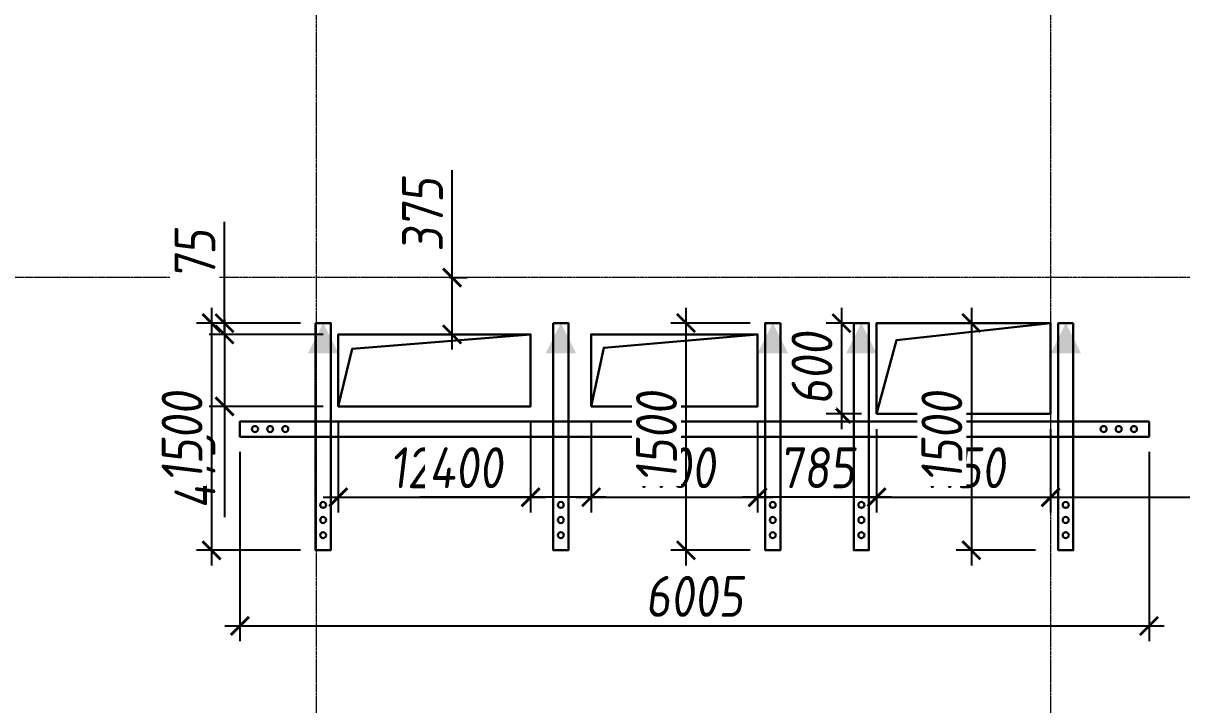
# Model space of a CAD drawing. Header units: millimetres. Extents: x -233751 to 529254, y -907864 to 285890.
# Drawn here: x 235759 to 243412, y 72345 to 76845 of the extents above; entities that cross this region are included whole.
import ezdxf

# ---------------------------------------------------------------- set-up
doc = ezdxf.new("R2010")
doc.units = ezdxf.units.MM
doc.linetypes.add('осевая', pattern=[2, 1.25, -0.25, 0.25, -0.25])
doc.layers.get('0').update_dxf_attribs({"lineweight": 30})
doc.layers.get('Defpoints').update_dxf_attribs({"lineweight": 0})
for name, color, linetype, lineweight in [('КР_Металл', 3, 'Continuous', 30), ('КР_Новые отверстия', 5, 'Continuous', 30), ('КР_Оси', 7, 'Continuous', 5), ('КР_Размеры отверстия', 7, 'Continuous', 5), ('КР_Размеры усиление', 1, 'Continuous', 5)]:
    doc.layers.add(name, color=color, linetype=linetype, lineweight=lineweight)
doc.styles.add('ISOCPEUR', font='isocpeur.ttf', dxfattribs={"width": 0.85, "oblique": 7})
doc.dimstyles.new('R_100', dxfattribs={"dimtxt": 270, "dimasz": 120, "dimexe": 100, "dimexo": 100, "dimgap": 60, "dimtad": 1, "dimdec": 0, "dimrnd": 5, "dimzin": 0, "dimdsep": 46, "dimtxsty": 'ISOCPEUR', "dimblk": 'ARCHTICK', "dimcen": 0, "dimdle": 100, "dimclrd": 256, "dimclre": 256, "dimclrt": 256, "dimadec": 0, "dimazin": 0, "dimtfac": 2, "dimtdec": 0, "dimtmove": 0, "dimatfit": 3, "dimfxl": 1, "dimtvp": 3, "dimtfill": 1, "dimtolj": 1, "dimtzin": 0, "dimarcsym": 0})

# ---------------------------------------------------------------- blocks, each defined once
blk = doc.blocks.new('*U2011')
at = {"color": 0, "linetype": 'ByBlock', "lineweight": -2, "ltscale": 10}
blk.add_line((0, 0), (-74924.2, 0), dxfattribs=at)
blk = doc.blocks.new('*U2025')
at = {"color": 0, "linetype": 'ByBlock', "lineweight": -2, "ltscale": 10}
blk.add_line((0, 0), (0, -34307.5), dxfattribs=at)
blk = doc.blocks.new('*U2026')
at = {"color": 0, "linetype": 'ByBlock', "lineweight": -2, "ltscale": 10}
blk.add_line((0, 0), (0, -34307.5), dxfattribs=at)
blk = doc.blocks.new('_ArchTick')
at = {"color": 0, "linetype": 'ByBlock', "const_width": 0.15}
blk.add_lwpolyline([(-0.5, -0.5), (0.5, 0.5)], dxfattribs=at)
blk = doc.blocks.new('*D630')
at = {"layer": 'Defpoints', "color": 0, "transparency": 16777216}
for p in [(237840.6, 74315.1), (239110.6, 74315.1), (239110.6, 73715.1)]:
    blk.add_point(p, dxfattribs=at)
at = {"layer": 'КР_Размеры отверстия', "lineweight": -2, "transparency": 16777216}
for p, q in [((237840.6, 74215.1), (237840.6, 73615.1)), ((239110.6, 74215.1), (239110.6, 73615.1)), ((237740.6, 73715.1), (239210.6, 73715.1))]:
    blk.add_line(p, q, dxfattribs=at)
at = {"layer": 'КР_Размеры отверстия', "lineweight": -2, "transparency": 16777216, "xscale": 120, "yscale": 120, "zscale": 120, "rotation": 180}
blk.add_blockref('_ArchTick', (237840.6, 73715.1), dxfattribs=at)
at = {"layer": 'КР_Размеры отверстия', "lineweight": -2, "transparency": 16777216, "xscale": 120, "yscale": 120, "zscale": 120}
blk.add_blockref('_ArchTick', (239110.6, 73715.1), dxfattribs=at)
at = {"layer": 'КР_Размеры отверстия', "transparency": 16777216, "insert": (238475.6, 73910.1), "char_height": 270, "attachment_point": 5, "style": 'ISOCPEUR', "bg_fill": 3, "box_fill_scale": 1.1, "bg_fill_color": 256, "bg_fill_true_color": 13158600, "bg_fill_transparency": 0}
blk.add_mtext('\\A1;1270', dxfattribs=at)
blk = doc.blocks.new('*D631')
at = {"layer": 'Defpoints', "color": 0, "transparency": 16777216}
for p in [(239110.6, 74315.1), (239510.6, 74315.1), (239110.6, 73715.1)]:
    blk.add_point(p, dxfattribs=at)
at = {"layer": 'КР_Размеры отверстия', "lineweight": -2, "transparency": 16777216}
for p, q in [((239110.6, 74215.1), (239110.6, 73615.1)), ((239510.6, 74215.1), (239510.6, 73615.1)), ((239110.6, 73715.1), (238378.5, 73715.1)), ((239610.6, 73715.1), (239110.6, 73715.1))]:
    blk.add_line(p, q, dxfattribs=at)
at = {"layer": 'КР_Размеры отверстия', "lineweight": -2, "transparency": 16777216, "xscale": 120, "yscale": 120, "zscale": 120, "rotation": 180}
blk.add_blockref('_ArchTick', (239110.6, 73715.1), dxfattribs=at)
at = {"layer": 'КР_Размеры отверстия', "lineweight": -2, "transparency": 16777216, "xscale": 120, "yscale": 120, "zscale": 120}
blk.add_blockref('_ArchTick', (239510.6, 73715.1), dxfattribs=at)
at = {"layer": 'КР_Размеры отверстия', "transparency": 16777216, "insert": (238684.5, 73910.1), "char_height": 270, "attachment_point": 5, "style": 'ISOCPEUR', "bg_fill": 3, "box_fill_scale": 1.1, "bg_fill_color": 256, "bg_fill_true_color": 13158600, "bg_fill_transparency": 0}
blk.add_mtext('\\A1;400', dxfattribs=at)
blk = doc.blocks.new('*D632')
at = {"layer": 'Defpoints', "color": 0, "transparency": 16777216}
for p in [(239510.6, 74315.1), (240610.6, 74315.1), (240610.6, 73715.1)]:
    blk.add_point(p, dxfattribs=at)
at = {"layer": 'КР_Размеры отверстия', "lineweight": -2, "transparency": 16777216}
for p, q in [((239510.6, 74215.1), (239510.6, 73615.1)), ((240610.6, 74215.1), (240610.6, 73615.1)), ((239410.6, 73715.1), (240710.6, 73715.1))]:
    blk.add_line(p, q, dxfattribs=at)
at = {"layer": 'КР_Размеры отверстия', "lineweight": -2, "transparency": 16777216, "xscale": 120, "yscale": 120, "zscale": 120, "rotation": 180}
blk.add_blockref('_ArchTick', (239510.6, 73715.1), dxfattribs=at)
at = {"layer": 'КР_Размеры отверстия', "lineweight": -2, "transparency": 16777216, "xscale": 120, "yscale": 120, "zscale": 120}
blk.add_blockref('_ArchTick', (240610.6, 73715.1), dxfattribs=at)
at = {"layer": 'КР_Размеры отверстия', "transparency": 16777216, "insert": (240060.6, 73910.1), "char_height": 270, "attachment_point": 5, "style": 'ISOCPEUR', "bg_fill": 3, "box_fill_scale": 1.1, "bg_fill_color": 256, "bg_fill_true_color": 13158600, "bg_fill_transparency": 0}
blk.add_mtext('\\A1;1100', dxfattribs=at)
blk = doc.blocks.new('*D633')
at = {"layer": 'Defpoints', "color": 0, "transparency": 16777216}
for p in [(240610.6, 74315.1), (241395.6, 74265.1), (240610.6, 73715.1)]:
    blk.add_point(p, dxfattribs=at)
at = {"layer": 'КР_Размеры отверстия', "lineweight": -2, "transparency": 16777216}
for p, q in [((240610.6, 74215.1), (240610.6, 73615.1)), ((241395.6, 74165.1), (241395.6, 73615.1)), ((241495.6, 73715.1), (240510.6, 73715.1))]:
    blk.add_line(p, q, dxfattribs=at)
at = {"layer": 'КР_Размеры отверстия', "lineweight": -2, "transparency": 16777216, "xscale": 120, "yscale": 120, "zscale": 120, "rotation": 180}
blk.add_blockref('_ArchTick', (240610.6, 73715.1), dxfattribs=at)
at = {"layer": 'КР_Размеры отверстия', "lineweight": -2, "transparency": 16777216, "xscale": 120, "yscale": 120, "zscale": 120}
blk.add_blockref('_ArchTick', (241395.6, 73715.1), dxfattribs=at)
at = {"layer": 'КР_Размеры отверстия', "transparency": 16777216, "insert": (241003.1, 73910.1), "char_height": 270, "attachment_point": 5, "style": 'ISOCPEUR', "bg_fill": 3, "box_fill_scale": 1.1, "bg_fill_color": 256, "bg_fill_true_color": 13158600, "bg_fill_transparency": 0}
blk.add_mtext('\\A1;785', dxfattribs=at)
blk = doc.blocks.new('*D634')
at = {"layer": 'Defpoints', "color": 0, "transparency": 16777216}
for p in [(241395.6, 74265.1), (242545.6, 74265.1), (242545.6, 73715.1)]:
    blk.add_point(p, dxfattribs=at)
at = {"layer": 'КР_Размеры отверстия', "lineweight": -2, "transparency": 16777216}
for p, q in [((241395.6, 74165.1), (241395.6, 73615.1)), ((242545.6, 74165.1), (242545.6, 73615.1)), ((241295.6, 73715.1), (242645.6, 73715.1))]:
    blk.add_line(p, q, dxfattribs=at)
at = {"layer": 'КР_Размеры отверстия', "lineweight": -2, "transparency": 16777216, "xscale": 120, "yscale": 120, "zscale": 120, "rotation": 180}
blk.add_blockref('_ArchTick', (241395.6, 73715.1), dxfattribs=at)
at = {"layer": 'КР_Размеры отверстия', "lineweight": -2, "transparency": 16777216, "xscale": 120, "yscale": 120, "zscale": 120}
blk.add_blockref('_ArchTick', (242545.6, 73715.1), dxfattribs=at)
at = {"layer": 'КР_Размеры отверстия', "transparency": 16777216, "insert": (241970.6, 73910.1), "char_height": 270, "attachment_point": 5, "style": 'ISOCPEUR', "bg_fill": 3, "box_fill_scale": 1.1, "bg_fill_color": 256, "bg_fill_true_color": 13158600, "bg_fill_transparency": 0}
blk.add_mtext('\\A1;1150', dxfattribs=at)
blk = doc.blocks.new('*D679')
at = {"layer": 'Defpoints', "color": 0, "transparency": 16777216}
for p in [(237840.6, 74790.1), (237088.8, 74315.1), (237840.6, 74315.1)]:
    blk.add_point(p, dxfattribs=at)
at = {"layer": 'КР_Размеры отверстия', "lineweight": -2, "transparency": 16777216}
for p, q in [((237088.8, 74890.1), (237088.8, 74315.1)), ((237740.6, 74790.1), (236988.8, 74790.1)), ((237740.6, 74315.1), (236988.8, 74315.1)), ((237088.8, 74315.1), (237088.8, 73583))]:
    blk.add_line(p, q, dxfattribs=at)
at = {"layer": 'КР_Размеры отверстия', "lineweight": -2, "transparency": 16777216, "xscale": 120, "yscale": 120, "zscale": 120}
for p, rotation in [((237088.8, 74790.1), 90), ((237088.8, 74315.1), 270)]:
    blk.add_blockref('_ArchTick', p, dxfattribs=dict(at, rotation=rotation))
at = {"layer": 'КР_Размеры отверстия', "transparency": 16777216, "insert": (236893.8, 73889), "char_height": 270, "attachment_point": 5, "rotation": 90, "style": 'ISOCPEUR', "bg_fill": 3, "box_fill_scale": 1.1, "bg_fill_color": 256, "bg_fill_true_color": 13158600, "bg_fill_transparency": 0}
blk.add_mtext('\\A1;475', dxfattribs=at)
blk = doc.blocks.new('*D680')
at = {"layer": 'Defpoints', "color": 0, "transparency": 16777216}
for p in [(237088.8, 74865.2), (237427.3, 74865.2), (237840.6, 74790.1)]:
    blk.add_point(p, dxfattribs=at)
at = {"layer": 'КР_Размеры отверстия', "lineweight": -2, "transparency": 16777216}
for p, q in [((237088.8, 74865.2), (237088.8, 75533.7)), ((237327.3, 74865.2), (236988.8, 74865.2)), ((237088.8, 74790.1), (237088.8, 74865.2)), ((237740.6, 74790.1), (236988.8, 74790.1)), ((237088.8, 74790.1), (237088.8, 74670.1))]:
    blk.add_line(p, q, dxfattribs=at)
at = {"layer": 'КР_Размеры отверстия', "lineweight": -2, "transparency": 16777216, "xscale": 120, "yscale": 120, "zscale": 120}
for p, rotation in [((237088.8, 74865.2), 270), ((237088.8, 74790.1), 90)]:
    blk.add_blockref('_ArchTick', p, dxfattribs=dict(at, rotation=rotation))
at = {"layer": 'КР_Размеры отверстия', "transparency": 16777216, "insert": (236893.8, 75319.4), "char_height": 270, "attachment_point": 5, "rotation": 90, "style": 'ISOCPEUR', "bg_fill": 3, "box_fill_scale": 1.1, "bg_fill_color": 256, "bg_fill_true_color": 13158600, "bg_fill_transparency": 0}
blk.add_mtext('\\A1;75', dxfattribs=at)
blk = doc.blocks.new('*D681')
at = {"layer": 'Defpoints', "color": 0, "transparency": 16777216}
for p in [(238475.6, 75165.7), (238592, 75165.7), (238475.6, 74790.1)]:
    blk.add_point(p, dxfattribs=at)
at = {"layer": 'КР_Размеры отверстия', "lineweight": -2, "transparency": 16777216}
for p, q in [((238592, 75165.7), (238592, 75874.9)), ((238575.6, 75165.7), (238692, 75165.7)), ((238592, 74690.1), (238592, 75165.7)), ((238575.6, 74790.1), (238692, 74790.1))]:
    blk.add_line(p, q, dxfattribs=at)
at = {"layer": 'КР_Размеры отверстия', "lineweight": -2, "transparency": 16777216, "xscale": 120, "yscale": 120, "zscale": 120}
for p, rotation in [((238592, 75165.7), 90), ((238592, 74790.1), 270)]:
    blk.add_blockref('_ArchTick', p, dxfattribs=dict(at, rotation=rotation))
at = {"layer": 'КР_Размеры отверстия', "transparency": 16777216, "insert": (238397, 75580.3), "char_height": 270, "attachment_point": 5, "rotation": 90, "style": 'ISOCPEUR', "bg_fill": 3, "box_fill_scale": 1.1, "bg_fill_color": 256, "bg_fill_true_color": 13158600, "bg_fill_transparency": 0}
blk.add_mtext('\\A1;375', dxfattribs=at)
blk = doc.blocks.new('*D682')
at = {"layer": 'Defpoints', "color": 0, "transparency": 16777216}
for p in [(241395.6, 74865.1), (241395.6, 74265.1)]:
    blk.add_point(p, dxfattribs=at)
at = {"layer": 'КР_Размеры отверстия', "lineweight": -2, "transparency": 16777216}
for p, q in [((241164.1, 74965.1), (241164.1, 74165.1)), ((241295.6, 74865.1), (241064.1, 74865.1)), ((241295.6, 74265.1), (241064.1, 74265.1))]:
    blk.add_line(p, q, dxfattribs=at)
at = {"layer": 'КР_Размеры отверстия', "lineweight": -2, "transparency": 16777216, "xscale": 120, "yscale": 120, "zscale": 120}
for p, rotation in [((241164.1, 74865.1), 90), ((241164.1, 74265.1), 270)]:
    blk.add_blockref('_ArchTick', p, dxfattribs=dict(at, rotation=rotation))
at = {"layer": 'КР_Размеры отверстия', "transparency": 16777216, "insert": (240969.1, 74565.1), "char_height": 270, "attachment_point": 5, "rotation": 90, "style": 'ISOCPEUR', "bg_fill": 3, "box_fill_scale": 1.1, "bg_fill_color": 256, "bg_fill_true_color": 13158600, "bg_fill_transparency": 0}
blk.add_mtext('\\A1;600', dxfattribs=at)
at = {"layer": 'Defpoints', "color": 0, "transparency": 16777216}
blk.add_point((241164.1, 74265.1), dxfattribs=at)
blk = doc.blocks.new('*D683')
at = {"layer": 'Defpoints', "color": 0, "transparency": 16777216}
for p in [(242545.6, 74265.1), (246375.6, 73715.1), (246375.6, 73715.1)]:
    blk.add_point(p, dxfattribs=at)
at = {"layer": 'КР_Размеры отверстия', "lineweight": -2, "transparency": 16777216}
for p, q in [((242545.6, 74165.1), (242545.6, 73615.1)), ((242445.6, 73715.1), (246475.6, 73715.1))]:
    blk.add_line(p, q, dxfattribs=at)
at = {"layer": 'КР_Размеры отверстия', "lineweight": -2, "transparency": 16777216, "xscale": 120, "yscale": 120, "zscale": 120, "rotation": 180}
blk.add_blockref('_ArchTick', (242545.6, 73715.1), dxfattribs=at)
at = {"layer": 'КР_Размеры отверстия', "lineweight": -2, "transparency": 16777216, "xscale": 120, "yscale": 120, "zscale": 120}
blk.add_blockref('_ArchTick', (246375.6, 73715.1), dxfattribs=at)
at = {"layer": 'КР_Размеры отверстия', "transparency": 16777216, "insert": (244460.6, 73910.1), "char_height": 270, "attachment_point": 5, "style": 'ISOCPEUR', "bg_fill": 3, "box_fill_scale": 1.1, "bg_fill_color": 256, "bg_fill_true_color": 13158600, "bg_fill_transparency": 0}
blk.add_mtext('\\A1;3830', dxfattribs=at)
blk = doc.blocks.new('*D1268')
at = {"layer": 'Defpoints', "color": 0, "transparency": 16777216}
for p in [(237690.6, 74865.7), (237003.6, 73364.8), (237690.6, 73364.8)]:
    blk.add_point(p, dxfattribs=at)
at = {"layer": 'КР_Размеры усиление', "color": 3, "lineweight": -2, "transparency": 16777216}
for p, q in [((237003.6, 74965.7), (237003.6, 73264.8)), ((237590.6, 74865.7), (236903.6, 74865.7)), ((237590.6, 73364.8), (236903.6, 73364.8))]:
    blk.add_line(p, q, dxfattribs=at)
at = {"layer": 'КР_Размеры усиление', "color": 3, "lineweight": -2, "transparency": 16777216, "xscale": 120, "yscale": 120, "zscale": 120}
for p, rotation in [((237003.6, 74865.7), 90), ((237003.6, 73364.8), 270)]:
    blk.add_blockref('_ArchTick', p, dxfattribs=dict(at, rotation=rotation))
at = {"layer": 'КР_Размеры усиление', "color": 3, "transparency": 16777216, "insert": (236808.6, 74115.2), "char_height": 270, "attachment_point": 5, "rotation": 90, "style": 'ISOCPEUR', "bg_fill": 3, "box_fill_scale": 1.1, "bg_fill_color": 256, "bg_fill_true_color": 13158600, "bg_fill_transparency": 0}
blk.add_mtext('\\A1;1500', dxfattribs=at)
blk = doc.blocks.new('*D1269')
at = {"layer": 'Defpoints', "color": 0, "transparency": 16777216}
for p in [(240660.6, 74865.7), (240137.2, 73364.8), (240660.6, 73364.8)]:
    blk.add_point(p, dxfattribs=at)
at = {"layer": 'КР_Размеры усиление', "color": 3, "lineweight": -2, "transparency": 16777216}
for p, q in [((240137.2, 74965.7), (240137.2, 73264.8)), ((240560.6, 74865.7), (240037.2, 74865.7)), ((240560.6, 73364.8), (240037.2, 73364.8))]:
    blk.add_line(p, q, dxfattribs=at)
at = {"layer": 'КР_Размеры усиление', "color": 3, "lineweight": -2, "transparency": 16777216, "xscale": 120, "yscale": 120, "zscale": 120}
for p, rotation in [((240137.2, 74865.7), 90), ((240137.2, 73364.8), 270)]:
    blk.add_blockref('_ArchTick', p, dxfattribs=dict(at, rotation=rotation))
at = {"layer": 'КР_Размеры усиление', "color": 3, "transparency": 16777216, "insert": (239942.2, 74115.2), "char_height": 270, "attachment_point": 5, "rotation": 90, "style": 'ISOCPEUR', "bg_fill": 3, "box_fill_scale": 1.1, "bg_fill_color": 256, "bg_fill_true_color": 13158600, "bg_fill_transparency": 0}
blk.add_mtext('\\A1;1500', dxfattribs=at)
blk = doc.blocks.new('*D1270')
at = {"layer": 'Defpoints', "color": 0, "transparency": 16777216}
for p in [(242545.6, 74865.7), (242022.2, 73364.8), (242545.6, 73364.8)]:
    blk.add_point(p, dxfattribs=at)
at = {"layer": 'КР_Размеры усиление', "color": 3, "lineweight": -2, "transparency": 16777216}
for p, q in [((242022.2, 74965.7), (242022.2, 73264.8)), ((242445.6, 74865.7), (241922.2, 74865.7)), ((242445.6, 73364.8), (241922.2, 73364.8))]:
    blk.add_line(p, q, dxfattribs=at)
at = {"layer": 'КР_Размеры усиление', "color": 3, "lineweight": -2, "transparency": 16777216, "xscale": 120, "yscale": 120, "zscale": 120}
for p, rotation in [((242022.2, 74865.7), 90), ((242022.2, 73364.8), 270)]:
    blk.add_blockref('_ArchTick', p, dxfattribs=dict(at, rotation=rotation))
at = {"layer": 'КР_Размеры усиление', "color": 3, "transparency": 16777216, "insert": (241827.2, 74115.2), "char_height": 270, "attachment_point": 5, "rotation": 90, "style": 'ISOCPEUR', "bg_fill": 3, "box_fill_scale": 1.1, "bg_fill_color": 256, "bg_fill_true_color": 13158600, "bg_fill_transparency": 0}
blk.add_mtext('\\A1;1500', dxfattribs=at)
blk = doc.blocks.new('*D1274')
at = {"layer": 'Defpoints', "color": 0, "transparency": 16777216}
for p in [(237190.6, 74115.1), (243195.6, 74115.1), (243195.6, 72865.6)]:
    blk.add_point(p, dxfattribs=at)
at = {"layer": 'КР_Размеры усиление', "color": 1, "lineweight": -2, "transparency": 16777216}
for p, q in [((237190.6, 74015.1), (237190.6, 72765.6)), ((243195.6, 74015.1), (243195.6, 72765.6)), ((237090.6, 72865.6), (243295.6, 72865.6))]:
    blk.add_line(p, q, dxfattribs=at)
at = {"layer": 'КР_Размеры усиление', "color": 1, "lineweight": -2, "transparency": 16777216, "xscale": 120, "yscale": 120, "zscale": 120, "rotation": 180}
blk.add_blockref('_ArchTick', (237190.6, 72865.6), dxfattribs=at)
at = {"layer": 'КР_Размеры усиление', "color": 1, "lineweight": -2, "transparency": 16777216, "xscale": 120, "yscale": 120, "zscale": 120}
blk.add_blockref('_ArchTick', (243195.6, 72865.6), dxfattribs=at)
at = {"layer": 'КР_Размеры усиление', "color": 1, "transparency": 16777216, "insert": (240193.1, 73060.6), "char_height": 270, "attachment_point": 5, "style": 'ISOCPEUR', "bg_fill": 3, "box_fill_scale": 1.1, "bg_fill_color": 256, "bg_fill_true_color": 13158600, "bg_fill_transparency": 0}
blk.add_mtext('\\A1;6005', dxfattribs=at)

msp = doc.modelspace()

# ---------------------------------------------------------------- hatches: boundary and pattern name
at = {"layer": 'КР_Металл', "lineweight": 5}
h = msp.add_hatch(color=6, dxfattribs=at)
h.dxf.hatch_style = 1
h.paths.add_polyline_path([(239310.6, 74865.7), (239410.6, 74665.7), (239210.6, 74665.7)])
h = msp.add_hatch(color=6, dxfattribs=at)
h.dxf.hatch_style = 1
h.paths.add_polyline_path([(242645.6, 74865.7), (242745.6, 74665.7), (242545.6, 74665.7)])

# ---------------------------------------------------------------- linework, layer by layer
at = {"layer": 'КР_Металл'}
for centre in [(237740.6, 73464.8), (239310.6, 73464.8), (240710.6, 73464.8), (241295.6, 73464.8), (242645.6, 73464.8)]:
    msp.add_circle(centre, 20, dxfattribs=at)
at = {"layer": 'КР_Новые отверстия'}
for points in [[(241395.6, 74265.1), (242545.6, 74265.1), (242545.6, 74865.1), (241395.6, 74865.1)], [(237840.6, 74315.1), (239110.6, 74315.1), (239110.6, 74790.1), (237840.6, 74790.1)], [(239510.6, 74315.1), (240610.6, 74315.1), (240610.6, 74790.1), (239510.6, 74790.1)]]:
    msp.add_lwpolyline(points, close=True, dxfattribs=at)

# ---------------------------------------------------------------- block references
at = {"layer": 'КР_Оси', "linetype": 'осевая'}
for name, p in [('*U2025', (237695.6, 87701.9)), ('*U2026', (242545.6, 87701.9)), ('*U2011', (266044, 75165.7))]:
    msp.add_blockref(name, p, dxfattribs=at)

# ---------------------------------------------------------------- next in the draw order: dimensions: what is measured, and where the dimension line sits
at = {"layer": 'КР_Размеры отверстия'}
dim = msp.add_linear_dim(base=(238592, 75165.7), p1=(238475.6, 74790.1), p2=(238475.6, 75165.7), angle=90, dimstyle='R_100', override={"dimpost": '\\X'}, dxfattribs=at)
dim.commit()
dim.dimension.update_dxf_attribs({"geometry": '*D681', "text_midpoint": (238397, 75580.3)})
dim = msp.add_linear_dim(base=(239110.6, 73715.1), p1=(237840.6, 74315.1), p2=(239110.6, 74315.1), dimstyle='R_100', override={"dimpost": '\\X'}, dxfattribs=at)
dim.commit()
dim.dimension.update_dxf_attribs({"geometry": '*D630', "text_midpoint": (238475.6, 73910.1)})

# ---------------------------------------------------------------- next in the draw order: dimensions: what is measured, and where the dimension line sits
dim = msp.add_linear_dim(base=(237088.8, 74315.1), p1=(237840.6, 74790.1), p2=(237840.6, 74315.1), angle=270, dimstyle='R_100', override={"dimpost": '\\X'}, dxfattribs=at)
dim.commit()
dim.dimension.update_dxf_attribs({"geometry": '*D679', "text_midpoint": (236893.8, 73889)})
dim = msp.add_linear_dim(base=(239110.6, 73715.1), p1=(239510.6, 74315.1), p2=(239110.6, 74315.1), dimstyle='R_100', override={"dimpost": '\\X'}, dxfattribs=at)
dim.commit()
dim.dimension.update_dxf_attribs({"geometry": '*D631', "text_midpoint": (238684.5, 73910.1)})

# ---------------------------------------------------------------- next in the draw order: linework, layer by layer
at = {"layer": 'КР_Металл'}
msp.add_lwpolyline([(239260.6, 74865.7), (239360.6, 74865.7), (239360.6, 73364.8), (239260.6, 73364.8)], close=True, dxfattribs=at)
at = {"layer": 'КР_Металл', "color": 1}
for centre in [(237290.6, 74165.1), (237390.6, 74165.1), (237490.6, 74165.1)]:
    msp.add_circle(centre, 20, dxfattribs=at)
at = {"layer": 'КР_Металл'}
for centre in [(237740.6, 73664.8), (239310.6, 73664.8), (237740.6, 73564.8), (239310.6, 73564.8)]:
    msp.add_circle(centre, 20, dxfattribs=at)

# ---------------------------------------------------------------- next in the draw order: dimensions: what is measured, and where the dimension line sits
at = {"layer": 'КР_Размеры отверстия'}
dim = msp.add_linear_dim(base=(237088.8, 74865.2), p1=(237840.6, 74790.1), p2=(237427.3, 74865.2), angle=90, dimstyle='R_100', override={"dimpost": '\\X'}, dxfattribs=at)
dim.commit()
dim.dimension.update_dxf_attribs({"geometry": '*D680', "text_midpoint": (236893.8, 75319.4)})
dim = msp.add_linear_dim(base=(240610.6, 73715.1), p1=(239510.6, 74315.1), p2=(240610.6, 74315.1), dimstyle='R_100', override={"dimpost": '\\X'}, dxfattribs=at)
dim.commit()
dim.dimension.update_dxf_attribs({"geometry": '*D632', "text_midpoint": (240060.6, 73910.1)})

# ---------------------------------------------------------------- next in the draw order: hatches: boundary and pattern name
at = {"layer": 'КР_Металл', "lineweight": 5}
h = msp.add_hatch(color=6, dxfattribs=at)
h.dxf.hatch_style = 1
h.paths.add_polyline_path([(237740.6, 74865.7), (237840.6, 74665.7), (237640.6, 74665.7)])

# ---------------------------------------------------------------- next in the draw order: linework, layer by layer
at = {"layer": 'КР_Металл'}
msp.add_lwpolyline([(237690.6, 74865.7), (237790.6, 74865.7), (237790.6, 73364.8), (237690.6, 73364.8)], close=True, dxfattribs=at)
at = {"layer": 'КР_Новые отверстия'}
msp.add_lwpolyline([(237840.6, 74315.1), (237931.6, 74694.4), (239110.6, 74790.1)], dxfattribs=at)

# ---------------------------------------------------------------- next in the draw order: dimensions: what is measured, and where the dimension line sits
at = {"layer": 'КР_Размеры отверстия'}
dim = msp.add_linear_dim(base=(240610.6, 73715.1), p1=(241395.6, 74265.1), p2=(240610.6, 74315.1), dimstyle='R_100', override={"dimpost": '\\X'}, dxfattribs=at)
dim.commit()
dim.dimension.update_dxf_attribs({"geometry": '*D633', "text_midpoint": (241003.1, 73910.1)})

# ---------------------------------------------------------------- next in the draw order: linework, layer by layer
at = {"layer": 'КР_Металл'}
for centre in [(240710.6, 73664.8), (240710.6, 73564.8)]:
    msp.add_circle(centre, 20, dxfattribs=at)
at = {"layer": 'КР_Новые отверстия'}
msp.add_lwpolyline([(239510.6, 74315.1), (239594.4, 74702.5), (240610.6, 74790.1)], dxfattribs=at)

# ---------------------------------------------------------------- next in the draw order: dimensions: what is measured, and where the dimension line sits
at = {"layer": 'КР_Размеры отверстия'}
dim = msp.add_linear_dim(base=(242545.6, 73715.1), p1=(241395.6, 74265.1), p2=(242545.6, 74265.1), dimstyle='R_100', override={"dimpost": '\\X'}, dxfattribs=at)
dim.commit()
dim.dimension.update_dxf_attribs({"geometry": '*D634', "text_midpoint": (241970.6, 73910.1)})

# ---------------------------------------------------------------- next in the draw order: linework, layer by layer
at = {"layer": 'КР_Металл'}
for centre in [(241295.6, 73664.8), (241295.6, 73564.8)]:
    msp.add_circle(centre, 20, dxfattribs=at)

# ---------------------------------------------------------------- next in the draw order: dimensions: what is measured, and where the dimension line sits
at = {"layer": 'КР_Размеры отверстия'}
dim = msp.add_aligned_dim(p1=(241395.6, 74865.1), p2=(241395.6, 74265.1), distance=-231.5, dimstyle='R_100', override={"dimpost": '\\X'}, dxfattribs=at)
dim.commit()
dim.dimension.update_dxf_attribs({"geometry": '*D682', "text_midpoint": (240969.1, 74565.1)})
dim = msp.add_linear_dim(base=(246375.6, 73715.1), p1=(242545.6, 74265.1), p2=(246375.6, 73715.1), angle=180, dimstyle='R_100', override={"dimpost": '\\X'}, dxfattribs=at)
dim.commit()
dim.dimension.update_dxf_attribs({"geometry": '*D683', "text_midpoint": (244460.6, 73910.1)})

# ---------------------------------------------------------------- next in the draw order: hatches: boundary and pattern name
at = {"layer": 'КР_Металл', "lineweight": 5}
h = msp.add_hatch(color=6, dxfattribs=at)
h.dxf.hatch_style = 1
h.paths.add_polyline_path([(240710.6, 74865.7), (240810.6, 74665.7), (240610.6, 74665.7)])
h = msp.add_hatch(color=6, dxfattribs=at)
h.dxf.hatch_style = 1
h.paths.add_polyline_path([(241295.6, 74865.7), (241395.6, 74665.7), (241195.6, 74665.7)])

# ---------------------------------------------------------------- next in the draw order: linework, layer by layer
at = {"layer": 'КР_Металл'}
for points in [[(240760.6, 74865.7), (240660.6, 74865.7), (240660.6, 73364.8), (240760.6, 73364.8)], [(241245.6, 74865.7), (241345.6, 74865.7), (241345.6, 73364.8), (241245.6, 73364.8)], [(242695.6, 74865.7), (242595.6, 74865.7), (242595.6, 73364.8), (242695.6, 73364.8)]]:
    msp.add_lwpolyline(points, close=True, dxfattribs=at)
at = {"layer": 'КР_Металл', "color": 1}
msp.add_lwpolyline([(243195.6, 74215.1), (243195.6, 74115.1), (237190.6, 74115.1), (237190.6, 74215.1)], close=True, dxfattribs=at)
for centre in [(242895.6, 74165.1), (242995.6, 74165.1), (243095.6, 74165.1)]:
    msp.add_circle(centre, 20, dxfattribs=at)
at = {"layer": 'КР_Металл'}
for centre in [(242645.6, 73664.8), (242645.6, 73564.8)]:
    msp.add_circle(centre, 20, dxfattribs=at)
at = {"layer": 'КР_Новые отверстия'}
msp.add_lwpolyline([(241395.6, 74265.1), (241527.3, 74752.9), (242545.6, 74865.1)], dxfattribs=at)

# ---------------------------------------------------------------- next in the draw order: dimensions: what is measured, and where the dimension line sits
at = {"layer": 'КР_Размеры усиление'}
for p1, p2, distance, picture, middle in [((237690.6, 74865.7), (237690.6, 73364.8), -687, '*D1268', (236808.6, 74115.2)), ((240660.6, 74865.7), (240660.6, 73364.8), -523.4, '*D1269', (239942.2, 74115.2)), ((242545.6, 74865.7), (242545.6, 73364.8), -523.4, '*D1270', (241827.2, 74115.2))]:
    dim = msp.add_aligned_dim(p1=p1, p2=p2, distance=distance, dimstyle='R_100', override={"dimpost": '\\X', "dimclrd": 3, "dimclre": 3, "dimclrt": 3}, dxfattribs=at)
    dim.commit()
    dim.dimension.update_dxf_attribs({"geometry": picture, "text_midpoint": middle})

# ---------------------------------------------------------------- next in the draw order: dimensions: what is measured, and where the dimension line sits
dim = msp.add_linear_dim(base=(243195.6, 72865.6), p1=(237190.6, 74115.1), p2=(243195.6, 74115.1), dimstyle='R_100', override={"dimpost": '\\X', "dimclrd": 1, "dimclre": 1, "dimclrt": 1, "dimtmove": 1}, dxfattribs=at)
dim.commit()
dim.dimension.update_dxf_attribs({"geometry": '*D1274', "text_midpoint": (240193.1, 73060.6)})

doc.saveas('drawing.dxf')
